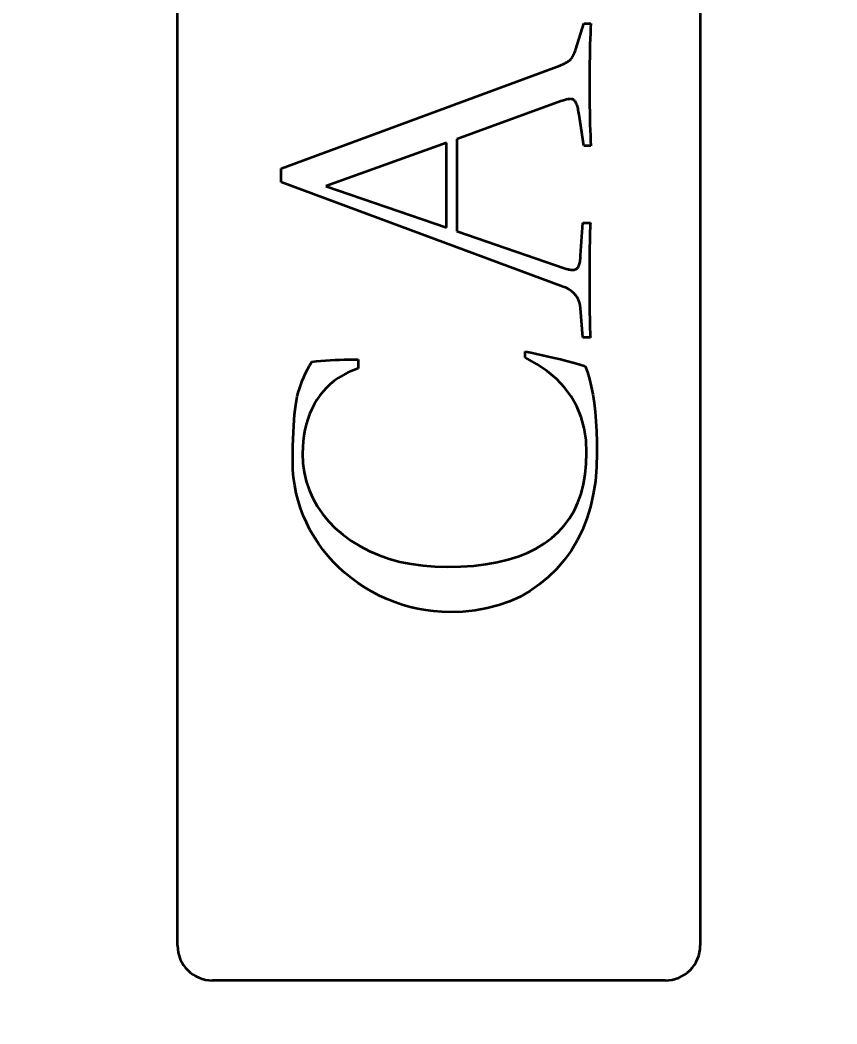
# Model space of a CAD drawing. Header units: millimetres. Extents: x -148 to 148, y -105 to 105.
# Drawn here: x -93.46 to -88.77, y 14.33 to 20.1 of the extents above; entities that cross this region are included whole.
import ezdxf

# ---------------------------------------------------------------- set-up
doc = ezdxf.new("R2010")
doc.units = ezdxf.units.MM
doc.header["$PDSIZE"] = -5
doc.layers.add('尺寸线层', color=3, linetype='Continuous', lineweight=18)
doc.layers.add('粗实线层', color=7, linetype='Continuous', lineweight=35)
doc.styles.get("Standard").update_dxf_attribs({"font": 'txt.shx'})
doc.dimstyles.get("Standard").update_dxf_attribs({"dimtxt": 0.18, "dimasz": 0.18, "dimexe": 0.18, "dimexo": 0.0625, "dimgap": 0.09, "dimtad": 0, "dimtih": 1, "dimtoh": 1, "dimdec": 4, "dimzin": 0, "dimdsep": 46, "dimtxsty": 'Standard', "dimcen": 0.09, "dimdle": 0.36, "dimadec": 0, "dimazin": 0, "dimtfac": 1, "dimtdec": 4, "dimtofl": 0, "dimtmove": 0, "dimatfit": 3, "dimfxl": 1, "dimtolj": 1, "dimarcsym": 0})

# ---------------------------------------------------------------- blocks, each defined once
blk = doc.blocks.new('*X10')
at = {"layer": 'Defpoints', "color": 0, "transparency": 16777216}
for p in [(-72.5587, 18.442), (-101.5587, 18.3888), (-101.5587, 3.1297)]:
    blk.add_point(p, dxfattribs=at)
at = {"layer": '尺寸线层', "color": 0, "linetype": 'Continuous', "lineweight": -2, "transparency": 16777216}
for p, q in [((-72.5587, 17.817), (-72.5587, 1.8797)), ((-101.5587, 17.7638), (-101.5587, 1.8797)), ((-75.0587, 3.1297), (-99.0587, 3.1297))]:
    blk.add_line(p, q, dxfattribs=at)
at = {"layer": '尺寸线层', "color": 0, "transparency": 16777216}
for points in [[(-99.0587, 3.5464), (-99.0587, 2.713), (-101.5587, 3.1297)], [(-75.0587, 3.5464), (-75.0587, 2.713), (-72.5587, 3.1297)]]:
    blk.add_solid(points, dxfattribs=at)
at = {"layer": '尺寸线层', "color": 0, "transparency": 16777216, "insert": (-87.0587, 5.9421), "char_height": 2.5, "width": 6.071429, "attachment_point": 5, "bg_fill": 3, "box_fill_scale": 1.1, "bg_fill_color": 256, "bg_fill_true_color": 13158600, "bg_fill_transparency": 0}
blk.add_mtext('\\A1;29', dxfattribs=at)

msp = doc.modelspace()

# ---------------------------------------------------------------- linework, layer by layer
at = {"layer": '粗实线层', "color": 7, "lineweight": 35, "ltscale": 0.29}
for p, q in [((-92.5587, 14.7844), (-92.5587, 26.3844)), ((-89.5587, 26.3844), (-89.5587, 14.7844))]:
    msp.add_line(p, q, dxfattribs=at)
at = {"layer": '粗实线层', "color": 7, "lineweight": 35, "ltscale": 0.00386}
msp.add_line((-90.2721, 19.9337), (-90.2265, 20.0812), dxfattribs=at)
at = {"layer": '粗实线层', "color": 7, "lineweight": 35, "ltscale": 0.001006}
for p, q in [((-90.2265, 20.0812), (-90.1863, 20.0812)), ((-90.1863, 19.3786), (-90.2265, 19.3786))]:
    msp.add_line(p, q, dxfattribs=at)
at = {"layer": '粗实线层', "color": 7, "lineweight": 35, "ltscale": 0.000704273}
for p, q in [((-90.1863, 20.0812), (-90.1878, 20.0531)), ((-90.1878, 19.4067), (-90.1863, 19.3786))]:
    msp.add_line(p, q, dxfattribs=at)
at = {"layer": '粗实线层', "color": 7, "lineweight": 35, "ltscale": 0.000781655}
for p, q in [((-90.1892, 20.0234), (-90.1904, 19.9922)), ((-90.1904, 19.4677), (-90.1892, 19.4364))]:
    msp.add_line(p, q, dxfattribs=at)
at = {"layer": '粗实线层', "color": 7, "lineweight": 35, "ltscale": 0.000743116}
for p, q in [((-90.1878, 20.0531), (-90.1892, 20.0234)), ((-90.1892, 19.4364), (-90.1878, 19.4067))]:
    msp.add_line(p, q, dxfattribs=at)
at = {"layer": '粗实线层', "color": 7, "lineweight": 35, "ltscale": 0.000859164}
for p, q in [((-90.1915, 19.9594), (-90.1923, 19.925)), ((-90.1923, 19.5348), (-90.1915, 19.5005))]:
    msp.add_line(p, q, dxfattribs=at)
at = {"layer": '粗实线层', "color": 7, "lineweight": 35, "ltscale": 0.000820189}
for p, q in [((-90.1904, 19.9922), (-90.1915, 19.9594)), ((-90.1915, 19.5005), (-90.1904, 19.4677))]:
    msp.add_line(p, q, dxfattribs=at)
at = {"layer": '粗实线层', "color": 7, "lineweight": 35, "ltscale": 0.000148116}
msp.add_line((-90.2922, 19.8868), (-90.2892, 19.8919), dxfattribs=at)
at = {"layer": '粗实线层', "color": 7, "lineweight": 35, "ltscale": 0.000159209}
msp.add_line((-90.2892, 19.8919), (-90.2862, 19.8975), dxfattribs=at)
at = {"layer": '粗实线层', "color": 7, "lineweight": 35, "ltscale": 0.000170805}
msp.add_line((-90.2862, 19.8975), (-90.2833, 19.9037), dxfattribs=at)
at = {"layer": '粗实线层', "color": 7, "lineweight": 35, "ltscale": 0.000182175}
msp.add_line((-90.2833, 19.9037), (-90.2804, 19.9104), dxfattribs=at)
at = {"layer": '粗实线层', "color": 7, "lineweight": 35, "ltscale": 0.000194278}
msp.add_line((-90.2804, 19.9104), (-90.2776, 19.9176), dxfattribs=at)
at = {"layer": '粗实线层', "color": 7, "lineweight": 35, "ltscale": 0.000206439}
msp.add_line((-90.2776, 19.9176), (-90.2748, 19.9254), dxfattribs=at)
at = {"layer": '粗实线层', "color": 7, "lineweight": 35, "ltscale": 0.000218409}
msp.add_line((-90.2748, 19.9254), (-90.2721, 19.9337), dxfattribs=at)
at = {"layer": '粗实线层', "color": 7, "lineweight": 35, "ltscale": 0.000897976}
for p, q in [((-90.1923, 19.925), (-90.1931, 19.8891)), ((-90.1931, 19.5707), (-90.1923, 19.5348))]:
    msp.add_line(p, q, dxfattribs=at)
at = {"layer": '粗实线层', "color": 7, "lineweight": 35, "ltscale": 0.04268}
msp.add_line((-91.9643, 19.2472), (-90.3633, 19.8399), dxfattribs=at)
at = {"layer": '粗实线层', "color": 7, "lineweight": 35, "ltscale": 0.000239405}
msp.add_line((-90.3633, 19.8399), (-90.3545, 19.8436), dxfattribs=at)
at = {"layer": '粗实线层', "color": 7, "lineweight": 35, "ltscale": 0.000225578}
msp.add_line((-90.3545, 19.8436), (-90.3462, 19.8473), dxfattribs=at)
at = {"layer": '粗实线层', "color": 7, "lineweight": 35, "ltscale": 0.000211077}
msp.add_line((-90.3462, 19.8473), (-90.3386, 19.8509), dxfattribs=at)
at = {"layer": '粗实线层', "color": 7, "lineweight": 35, "ltscale": 0.000197896}
msp.add_line((-90.3386, 19.8509), (-90.3316, 19.8544), dxfattribs=at)
at = {"layer": '粗实线层', "color": 7, "lineweight": 35, "ltscale": 0.000183672}
msp.add_line((-90.3316, 19.8544), (-90.3251, 19.858), dxfattribs=at)
at = {"layer": '粗实线层', "color": 7, "lineweight": 35, "ltscale": 0.000170493}
msp.add_line((-90.3251, 19.858), (-90.3192, 19.8614), dxfattribs=at)
at = {"layer": '粗实线层', "color": 7, "lineweight": 35, "ltscale": 0.000157027}
msp.add_line((-90.3192, 19.8614), (-90.3139, 19.8648), dxfattribs=at)
at = {"layer": '粗实线层', "color": 7, "lineweight": 35, "ltscale": 0.000144276}
msp.add_line((-90.3139, 19.8648), (-90.3092, 19.8682), dxfattribs=at)
at = {"layer": '粗实线层', "color": 7, "lineweight": 35, "ltscale": 0.000131722}
msp.add_line((-90.3092, 19.8682), (-90.3051, 19.8715), dxfattribs=at)
at = {"layer": '粗实线层', "color": 7, "lineweight": 35, "ltscale": 0.000119453}
msp.add_line((-90.3051, 19.8715), (-90.3016, 19.8747), dxfattribs=at)
at = {"layer": '粗实线层', "color": 7, "lineweight": 35, "ltscale": 0.000118128}
msp.add_line((-90.3016, 19.8747), (-90.2984, 19.8782), dxfattribs=at)
at = {"layer": '粗实线层', "color": 7, "lineweight": 35, "ltscale": 0.000127589}
msp.add_line((-90.2984, 19.8782), (-90.2953, 19.8822), dxfattribs=at)
at = {"layer": '粗实线层', "color": 7, "lineweight": 35, "ltscale": 0.000137649}
msp.add_line((-90.2953, 19.8822), (-90.2922, 19.8868), dxfattribs=at)
at = {"layer": '粗实线层', "color": 7, "lineweight": 35, "ltscale": 0.000975472}
msp.add_line((-90.1936, 19.8516), (-90.194, 19.8126), dxfattribs=at)
at = {"layer": '粗实线层', "color": 7, "lineweight": 35, "ltscale": 0.000936609}
for p, q in [((-90.1931, 19.8891), (-90.1936, 19.8516)), ((-90.1936, 19.6082), (-90.1931, 19.5707))]:
    msp.add_line(p, q, dxfattribs=at)
at = {"layer": '粗实线层', "color": 7, "lineweight": 35, "ltscale": 0.001015}
msp.add_line((-90.194, 19.8126), (-90.1943, 19.772), dxfattribs=at)
at = {"layer": '粗实线层', "color": 7, "lineweight": 35, "ltscale": 0.001053}
for p, q in [((-90.1943, 19.772), (-90.1944, 19.7299)), ((-90.1944, 19.7299), (-90.1943, 19.6878))]:
    msp.add_line(p, q, dxfattribs=at)
at = {"layer": '粗实线层', "color": 7, "lineweight": 35, "ltscale": 0.001014}
msp.add_line((-90.1943, 19.6878), (-90.194, 19.6472), dxfattribs=at)
at = {"layer": '粗实线层', "color": 7, "lineweight": 35, "ltscale": 0.015906}
msp.add_line((-90.358, 19.6334), (-90.956, 19.4161), dxfattribs=at)
at = {"layer": '粗实线层', "color": 7, "lineweight": 35, "ltscale": 0.000193151}
msp.add_line((-90.3507, 19.6359), (-90.358, 19.6334), dxfattribs=at)
at = {"layer": '粗实线层', "color": 7, "lineweight": 35, "ltscale": 0.000180887}
msp.add_line((-90.3438, 19.6382), (-90.3507, 19.6359), dxfattribs=at)
at = {"layer": '粗实线层', "color": 7, "lineweight": 35, "ltscale": 0.000168615}
msp.add_line((-90.3374, 19.6402), (-90.3438, 19.6382), dxfattribs=at)
at = {"layer": '粗实线层', "color": 7, "lineweight": 35, "ltscale": 0.000156517}
msp.add_line((-90.3313, 19.6419), (-90.3374, 19.6402), dxfattribs=at)
at = {"layer": '粗实线层', "color": 7, "lineweight": 35, "ltscale": 0.00014402}
msp.add_line((-90.3258, 19.6434), (-90.3313, 19.6419), dxfattribs=at)
at = {"layer": '粗实线层', "color": 7, "lineweight": 35, "ltscale": 0.000132455}
msp.add_line((-90.3206, 19.6446), (-90.3258, 19.6434), dxfattribs=at)
at = {"layer": '粗实线层', "color": 7, "lineweight": 35, "ltscale": 0.000120149}
msp.add_line((-90.3159, 19.6456), (-90.3206, 19.6446), dxfattribs=at)
at = {"layer": '粗实线层', "color": 7, "lineweight": 35, "ltscale": 0.000108499}
msp.add_line((-90.3116, 19.6462), (-90.3159, 19.6456), dxfattribs=at)
at = {"layer": '粗实线层', "color": 7, "lineweight": 35, "ltscale": 9.70398e-05}
msp.add_line((-90.3077, 19.6466), (-90.3116, 19.6462), dxfattribs=at)
at = {"layer": '粗实线层', "color": 7, "lineweight": 35, "ltscale": 8.58919e-05}
msp.add_line((-90.3043, 19.6468), (-90.3077, 19.6466), dxfattribs=at)
at = {"layer": '粗实线层', "color": 7, "lineweight": 35, "ltscale": 0.00010464}
msp.add_line((-90.3001, 19.6466), (-90.3043, 19.6468), dxfattribs=at)
at = {"layer": '粗实线层', "color": 7, "lineweight": 35, "ltscale": 0.00010032}
msp.add_line((-90.2962, 19.646), (-90.3001, 19.6466), dxfattribs=at)
at = {"layer": '粗实线层', "color": 7, "lineweight": 35, "ltscale": 9.75288e-05}
msp.add_line((-90.2924, 19.645), (-90.2962, 19.646), dxfattribs=at)
at = {"layer": '粗实线层', "color": 7, "lineweight": 35, "ltscale": 9.52055e-05}
msp.add_line((-90.2889, 19.6436), (-90.2924, 19.645), dxfattribs=at)
at = {"layer": '粗实线层', "color": 7, "lineweight": 35, "ltscale": 9.43174e-05}
msp.add_line((-90.2855, 19.6417), (-90.2889, 19.6436), dxfattribs=at)
at = {"layer": '粗实线层', "color": 7, "lineweight": 35, "ltscale": 9.55856e-05}
msp.add_line((-90.2824, 19.6395), (-90.2855, 19.6417), dxfattribs=at)
at = {"layer": '粗实线层', "color": 7, "lineweight": 35, "ltscale": 9.76386e-05}
msp.add_line((-90.2795, 19.6369), (-90.2824, 19.6395), dxfattribs=at)
at = {"layer": '粗实线层', "color": 7, "lineweight": 35, "ltscale": 0.000100915}
msp.add_line((-90.2769, 19.6339), (-90.2795, 19.6369), dxfattribs=at)
at = {"layer": '粗实线层', "color": 7, "lineweight": 35, "ltscale": 0.000105454}
msp.add_line((-90.2744, 19.6305), (-90.2769, 19.6339), dxfattribs=at)
at = {"layer": '粗实线层', "color": 7, "lineweight": 35, "ltscale": 0.000110797}
msp.add_line((-90.2721, 19.6267), (-90.2744, 19.6305), dxfattribs=at)
at = {"layer": '粗实线层', "color": 7, "lineweight": 35, "ltscale": 0.000120617}
msp.add_line((-90.27, 19.6223), (-90.2721, 19.6267), dxfattribs=at)
at = {"layer": '粗实线层', "color": 7, "lineweight": 35, "ltscale": 0.000133896}
msp.add_line((-90.268, 19.6174), (-90.27, 19.6223), dxfattribs=at)
at = {"layer": '粗实线层', "color": 7, "lineweight": 35, "ltscale": 0.000147883}
msp.add_line((-90.2659, 19.6118), (-90.268, 19.6174), dxfattribs=at)
at = {"layer": '粗实线层', "color": 7, "lineweight": 35, "ltscale": 0.00016221}
msp.add_line((-90.264, 19.6056), (-90.2659, 19.6118), dxfattribs=at)
at = {"layer": '粗实线层', "color": 7, "lineweight": 35, "ltscale": 0.000176324}
msp.add_line((-90.2621, 19.5988), (-90.264, 19.6056), dxfattribs=at)
at = {"layer": '粗实线层', "color": 7, "lineweight": 35, "ltscale": 0.000975663}
msp.add_line((-90.194, 19.6472), (-90.1936, 19.6082), dxfattribs=at)
at = {"layer": '粗实线层', "color": 7, "lineweight": 35, "ltscale": 0.000191146}
msp.add_line((-90.2602, 19.5914), (-90.2621, 19.5988), dxfattribs=at)
at = {"layer": '粗实线层', "color": 7, "lineweight": 35, "ltscale": 0.000205743}
msp.add_line((-90.2584, 19.5834), (-90.2602, 19.5914), dxfattribs=at)
at = {"layer": '粗实线层', "color": 7, "lineweight": 35, "ltscale": 0.000220622}
msp.add_line((-90.2567, 19.5747), (-90.2584, 19.5834), dxfattribs=at)
at = {"layer": '粗实线层', "color": 7, "lineweight": 35, "ltscale": 0.000235392}
msp.add_line((-90.255, 19.5655), (-90.2567, 19.5747), dxfattribs=at)
at = {"layer": '粗实线层', "color": 7, "lineweight": 35, "ltscale": 0.00025054}
msp.add_line((-90.2534, 19.5556), (-90.255, 19.5655), dxfattribs=at)
at = {"layer": '粗实线层', "color": 7, "lineweight": 35, "ltscale": 0.004475}
msp.add_line((-90.2265, 19.3786), (-90.2534, 19.5556), dxfattribs=at)
at = {"layer": '粗实线层', "color": 7, "lineweight": 35, "ltscale": 0.018387}
msp.add_line((-91.015, 19.3947), (-91.7069, 19.1453), dxfattribs=at)
at = {"layer": '粗实线层', "color": 7, "lineweight": 35, "ltscale": 0.012135}
msp.add_line((-91.015, 18.9093), (-91.015, 19.3947), dxfattribs=at)
at = {"layer": '粗实线层', "color": 7, "lineweight": 35, "ltscale": 0.013208}
msp.add_line((-90.956, 19.4161), (-90.956, 18.8878), dxfattribs=at)
at = {"layer": '粗实线层', "color": 7, "lineweight": 35, "ltscale": 0.001944}
msp.add_line((-91.9643, 19.1694), (-91.9643, 19.2472), dxfattribs=at)
at = {"layer": '粗实线层', "color": 7, "lineweight": 35, "ltscale": 0.04319}
msp.add_line((-90.3445, 18.5687), (-91.9643, 19.1694), dxfattribs=at)
at = {"layer": '粗实线层', "color": 7, "lineweight": 35, "ltscale": 0.018276}
msp.add_line((-91.7069, 19.1453), (-91.015, 18.9093), dxfattribs=at)
at = {"layer": '粗实线层', "color": 7, "lineweight": 35, "ltscale": 0.004705}
msp.add_line((-90.2453, 18.7484), (-90.2319, 18.9361), dxfattribs=at)
at = {"layer": '粗实线层', "color": 7, "lineweight": 35, "ltscale": 0.001073}
for p, q in [((-90.2319, 18.9361), (-90.189, 18.9361)), ((-90.189, 18.2764), (-90.2319, 18.2764))]:
    msp.add_line(p, q, dxfattribs=at)
at = {"layer": '粗实线层', "color": 7, "lineweight": 35, "ltscale": 0.000426335}
msp.add_line((-90.19, 18.9236), (-90.1909, 18.9066), dxfattribs=at)
at = {"layer": '粗实线层', "color": 7, "lineweight": 35, "ltscale": 0.000312707}
msp.add_line((-90.189, 18.9361), (-90.19, 18.9236), dxfattribs=at)
at = {"layer": '粗实线层', "color": 7, "lineweight": 35, "ltscale": 0.016453}
msp.add_line((-90.956, 18.8878), (-90.3338, 18.6733), dxfattribs=at)
at = {"layer": '粗实线层', "color": 7, "lineweight": 35, "ltscale": 0.000767661}
msp.add_line((-90.1924, 18.8589), (-90.193, 18.8282), dxfattribs=at)
at = {"layer": '粗实线层', "color": 7, "lineweight": 35, "ltscale": 0.000653874}
for p, q in [((-90.1917, 18.885), (-90.1924, 18.8589)), ((-90.1924, 18.3536), (-90.1917, 18.3275))]:
    msp.add_line(p, q, dxfattribs=at)
at = {"layer": '粗实线层', "color": 7, "lineweight": 35, "ltscale": 0.000540158}
for p, q in [((-90.1909, 18.9066), (-90.1917, 18.885)), ((-90.1917, 18.3275), (-90.1909, 18.3059))]:
    msp.add_line(p, q, dxfattribs=at)
at = {"layer": '粗实线层', "color": 7, "lineweight": 35, "ltscale": 0.000881852}
msp.add_line((-90.193, 18.8282), (-90.1935, 18.7929), dxfattribs=at)
at = {"layer": '粗实线层', "color": 7, "lineweight": 35, "ltscale": 0.000229327}
msp.add_line((-90.2467, 18.7294), (-90.2459, 18.7385), dxfattribs=at)
at = {"layer": '粗实线层', "color": 7, "lineweight": 35, "ltscale": 0.000246545}
msp.add_line((-90.2459, 18.7385), (-90.2453, 18.7484), dxfattribs=at)
at = {"layer": '粗实线层', "color": 7, "lineweight": 35, "ltscale": 0.00111}
for p, q in [((-90.1939, 18.7531), (-90.1941, 18.7087)), ((-90.1941, 18.5038), (-90.1939, 18.4594))]:
    msp.add_line(p, q, dxfattribs=at)
at = {"layer": '粗实线层', "color": 7, "lineweight": 35, "ltscale": 0.000995678}
for p, q in [((-90.1935, 18.7929), (-90.1939, 18.7531)), ((-90.1939, 18.4594), (-90.1935, 18.4196))]:
    msp.add_line(p, q, dxfattribs=at)
at = {"layer": '粗实线层', "color": 7, "lineweight": 35, "ltscale": 9.5065e-05}
msp.add_line((-90.261, 18.6783), (-90.2587, 18.6813), dxfattribs=at)
at = {"layer": '粗实线层', "color": 7, "lineweight": 35, "ltscale": 0.000102889}
msp.add_line((-90.2587, 18.6813), (-90.2567, 18.6849), dxfattribs=at)
at = {"layer": '粗实线层', "color": 7, "lineweight": 35, "ltscale": 0.000116798}
msp.add_line((-90.2567, 18.6849), (-90.2548, 18.6892), dxfattribs=at)
at = {"layer": '粗实线层', "color": 7, "lineweight": 35, "ltscale": 0.000131564}
msp.add_line((-90.2548, 18.6892), (-90.253, 18.6941), dxfattribs=at)
at = {"layer": '粗实线层', "color": 7, "lineweight": 35, "ltscale": 0.000146797}
msp.add_line((-90.253, 18.6941), (-90.2514, 18.6998), dxfattribs=at)
at = {"layer": '粗实线层', "color": 7, "lineweight": 35, "ltscale": 0.000162795}
msp.add_line((-90.2514, 18.6998), (-90.25, 18.7061), dxfattribs=at)
at = {"layer": '粗实线层', "color": 7, "lineweight": 35, "ltscale": 0.000179061}
msp.add_line((-90.25, 18.7061), (-90.2487, 18.7132), dxfattribs=at)
at = {"layer": '粗实线层', "color": 7, "lineweight": 35, "ltscale": 0.000195723}
msp.add_line((-90.2487, 18.7132), (-90.2476, 18.721), dxfattribs=at)
at = {"layer": '粗实线层', "color": 7, "lineweight": 35, "ltscale": 0.000212611}
msp.add_line((-90.2476, 18.721), (-90.2467, 18.7294), dxfattribs=at)
at = {"layer": '粗实线层', "color": 7, "lineweight": 35, "ltscale": 0.001224}
for p, q in [((-90.1941, 18.7087), (-90.1943, 18.6598)), ((-90.1943, 18.5528), (-90.1941, 18.5038))]:
    msp.add_line(p, q, dxfattribs=at)
at = {"layer": '粗实线层', "color": 7, "lineweight": 35, "ltscale": 0.000137024}
msp.add_line((-90.3338, 18.6733), (-90.3285, 18.6718), dxfattribs=at)
at = {"layer": '粗实线层', "color": 7, "lineweight": 35, "ltscale": 0.000130433}
msp.add_line((-90.3285, 18.6718), (-90.3235, 18.6704), dxfattribs=at)
at = {"layer": '粗实线层', "color": 7, "lineweight": 35, "ltscale": 0.000124254}
msp.add_line((-90.3235, 18.6704), (-90.3187, 18.6692), dxfattribs=at)
at = {"layer": '粗实线层', "color": 7, "lineweight": 35, "ltscale": 0.000118544}
msp.add_line((-90.3187, 18.6692), (-90.3141, 18.6681), dxfattribs=at)
at = {"layer": '粗实线层', "color": 7, "lineweight": 35, "ltscale": 0.000112069}
msp.add_line((-90.3141, 18.6681), (-90.3097, 18.6673), dxfattribs=at)
at = {"layer": '粗实线层', "color": 7, "lineweight": 35, "ltscale": 0.000106049}
msp.add_line((-90.3097, 18.6673), (-90.3055, 18.6665), dxfattribs=at)
at = {"layer": '粗实线层', "color": 7, "lineweight": 35, "ltscale": 0.000100208}
msp.add_line((-90.3055, 18.6665), (-90.3015, 18.666), dxfattribs=at)
at = {"layer": '粗实线层', "color": 7, "lineweight": 35, "ltscale": 9.43642e-05}
msp.add_line((-90.3015, 18.666), (-90.2978, 18.6656), dxfattribs=at)
at = {"layer": '粗实线层', "color": 7, "lineweight": 35, "ltscale": 8.87112e-05}
msp.add_line((-90.2978, 18.6656), (-90.2942, 18.6653), dxfattribs=at)
at = {"layer": '粗实线层', "color": 7, "lineweight": 35, "ltscale": 8.31869e-05}
msp.add_line((-90.2942, 18.6653), (-90.2909, 18.6652), dxfattribs=at)
at = {"layer": '粗实线层', "color": 7, "lineweight": 35, "ltscale": 0.000104607}
msp.add_line((-90.2909, 18.6652), (-90.2867, 18.6654), dxfattribs=at)
at = {"layer": '粗实线层', "color": 7, "lineweight": 35, "ltscale": 9.99074e-05}
msp.add_line((-90.2867, 18.6654), (-90.2828, 18.6659), dxfattribs=at)
at = {"layer": '粗实线层', "color": 7, "lineweight": 35, "ltscale": 9.59548e-05}
msp.add_line((-90.2828, 18.6659), (-90.279, 18.6667), dxfattribs=at)
at = {"layer": '粗实线层', "color": 7, "lineweight": 35, "ltscale": 9.28939e-05}
msp.add_line((-90.279, 18.6667), (-90.2755, 18.6678), dxfattribs=at)
at = {"layer": '粗实线层', "color": 7, "lineweight": 35, "ltscale": 9.07136e-05}
msp.add_line((-90.2755, 18.6678), (-90.2721, 18.6693), dxfattribs=at)
at = {"layer": '粗实线层', "color": 7, "lineweight": 35, "ltscale": 8.95211e-05}
msp.add_line((-90.2721, 18.6693), (-90.269, 18.671), dxfattribs=at)
at = {"layer": '粗实线层', "color": 7, "lineweight": 35, "ltscale": 8.9356e-05}
msp.add_line((-90.269, 18.671), (-90.2661, 18.6731), dxfattribs=at)
at = {"layer": '粗实线层', "color": 7, "lineweight": 35, "ltscale": 9.03514e-05}
msp.add_line((-90.2661, 18.6731), (-90.2634, 18.6756), dxfattribs=at)
at = {"layer": '粗实线层', "color": 7, "lineweight": 35, "ltscale": 9.184e-05}
msp.add_line((-90.2634, 18.6756), (-90.261, 18.6783), dxfattribs=at)
at = {"layer": '粗实线层', "color": 7, "lineweight": 35, "ltscale": 0.001337}
msp.add_line((-90.1943, 18.6598), (-90.1944, 18.6063), dxfattribs=at)
at = {"layer": '粗实线层', "color": 7, "lineweight": 35, "ltscale": 0.000473997}
msp.add_line((-90.3271, 18.5612), (-90.3445, 18.5687), dxfattribs=at)
at = {"layer": '粗实线层', "color": 7, "lineweight": 35, "ltscale": 0.001338}
msp.add_line((-90.1944, 18.6063), (-90.1943, 18.5528), dxfattribs=at)
at = {"layer": '粗实线层', "color": 7, "lineweight": 35, "ltscale": 0.000448114}
msp.add_line((-90.3114, 18.5526), (-90.3271, 18.5612), dxfattribs=at)
at = {"layer": '粗实线层', "color": 7, "lineweight": 35, "ltscale": 0.000426835}
msp.add_line((-90.2973, 18.543), (-90.3114, 18.5526), dxfattribs=at)
at = {"layer": '粗实线层', "color": 7, "lineweight": 35, "ltscale": 0.000410289}
msp.add_line((-90.2849, 18.5322), (-90.2973, 18.543), dxfattribs=at)
at = {"layer": '粗实线层', "color": 7, "lineweight": 35, "ltscale": 0.00039884}
msp.add_line((-90.2741, 18.5204), (-90.2849, 18.5322), dxfattribs=at)
at = {"layer": '粗实线层', "color": 7, "lineweight": 35, "ltscale": 0.000394144}
msp.add_line((-90.2651, 18.5076), (-90.2741, 18.5204), dxfattribs=at)
at = {"layer": '粗实线层', "color": 7, "lineweight": 35, "ltscale": 0.0003949}
msp.add_line((-90.2576, 18.4936), (-90.2651, 18.5076), dxfattribs=at)
at = {"layer": '粗实线层', "color": 7, "lineweight": 35, "ltscale": 0.000402288}
msp.add_line((-90.2519, 18.4786), (-90.2576, 18.4936), dxfattribs=at)
at = {"layer": '粗实线层', "color": 7, "lineweight": 35, "ltscale": 0.000415142}
msp.add_line((-90.2478, 18.4625), (-90.2519, 18.4786), dxfattribs=at)
at = {"layer": '粗实线层', "color": 7, "lineweight": 35, "ltscale": 0.000433283}
msp.add_line((-90.2453, 18.4454), (-90.2478, 18.4625), dxfattribs=at)
at = {"layer": '粗实线层', "color": 7, "lineweight": 35, "ltscale": 0.004237}
msp.add_line((-90.2319, 18.2764), (-90.2453, 18.4454), dxfattribs=at)
at = {"layer": '粗实线层', "color": 7, "lineweight": 35, "ltscale": 0.000881661}
msp.add_line((-90.1935, 18.4196), (-90.193, 18.3843), dxfattribs=at)
at = {"layer": '粗实线层', "color": 7, "lineweight": 35, "ltscale": 0.000767852}
msp.add_line((-90.193, 18.3843), (-90.1924, 18.3536), dxfattribs=at)
at = {"layer": '粗实线层', "color": 7, "lineweight": 35, "ltscale": 0.000426145}
msp.add_line((-90.1909, 18.3059), (-90.19, 18.2889), dxfattribs=at)
at = {"layer": '粗实线层', "color": 7, "lineweight": 35, "ltscale": 0.000312897}
msp.add_line((-90.19, 18.2889), (-90.189, 18.2764), dxfattribs=at)
at = {"layer": '粗实线层', "color": 7, "lineweight": 35, "ltscale": 0.000837033}
msp.add_line((-90.5644, 18.1959), (-90.5315, 18.1898), dxfattribs=at)
at = {"layer": '粗实线层', "color": 7, "lineweight": 35, "ltscale": 0.000871658}
msp.add_line((-90.5644, 18.1611), (-90.5644, 18.1959), dxfattribs=at)
at = {"layer": '粗实线层', "color": 7, "lineweight": 35, "ltscale": 0.000848335}
msp.add_line((-90.5315, 18.1898), (-90.4983, 18.1832), dxfattribs=at)
at = {"layer": '粗实线层', "color": 7, "lineweight": 35, "ltscale": 0.000860054}
msp.add_line((-90.4983, 18.1832), (-90.4646, 18.1761), dxfattribs=at)
at = {"layer": '粗实线层', "color": 7, "lineweight": 35, "ltscale": 0.00087159}
msp.add_line((-90.4646, 18.1761), (-90.4306, 18.1685), dxfattribs=at)
at = {"layer": '粗实线层', "color": 7, "lineweight": 35, "ltscale": 0.000883567}
msp.add_line((-90.4306, 18.1685), (-90.3962, 18.1604), dxfattribs=at)
at = {"layer": '粗实线层', "color": 7, "lineweight": 35, "ltscale": 0.000620188}
msp.add_line((-91.8123, 18.0937), (-91.8003, 18.1154), dxfattribs=at)
at = {"layer": '粗实线层', "color": 7, "lineweight": 35, "ltscale": 0.000628341}
msp.add_line((-91.8003, 18.1154), (-91.7873, 18.137), dxfattribs=at)
at = {"layer": '粗实线层', "color": 7, "lineweight": 35, "ltscale": 0.000649873}
msp.add_line((-91.7873, 18.137), (-91.7615, 18.14), dxfattribs=at)
at = {"layer": '粗实线层', "color": 7, "lineweight": 35, "ltscale": 0.000653405}
msp.add_line((-91.7615, 18.14), (-91.7355, 18.1426), dxfattribs=at)
at = {"layer": '粗实线层', "color": 7, "lineweight": 35, "ltscale": 0.000655942}
msp.add_line((-91.7355, 18.1426), (-91.7094, 18.1449), dxfattribs=at)
at = {"layer": '粗实线层', "color": 7, "lineweight": 35, "ltscale": 0.000659366}
msp.add_line((-91.7094, 18.1449), (-91.6831, 18.1468), dxfattribs=at)
at = {"layer": '粗实线层', "color": 7, "lineweight": 35, "ltscale": 0.000662948}
msp.add_line((-91.6831, 18.1468), (-91.6566, 18.1483), dxfattribs=at)
at = {"layer": '粗实线层', "color": 7, "lineweight": 35, "ltscale": 0.000666296}
msp.add_line((-91.6566, 18.1483), (-91.63, 18.1495), dxfattribs=at)
at = {"layer": '粗实线层', "color": 7, "lineweight": 35, "ltscale": 0.000670138}
msp.add_line((-91.63, 18.1495), (-91.6032, 18.1503), dxfattribs=at)
at = {"layer": '粗实线层', "color": 7, "lineweight": 35, "ltscale": 0.000673751}
msp.add_line((-91.6032, 18.1503), (-91.5762, 18.1507), dxfattribs=at)
at = {"layer": '粗实线层', "color": 7, "lineweight": 35, "ltscale": 0.000677872}
msp.add_line((-91.5762, 18.1507), (-91.5491, 18.1507), dxfattribs=at)
at = {"layer": '粗实线层', "color": 7, "lineweight": 35, "ltscale": 0.000681743}
msp.add_line((-91.5491, 18.1507), (-91.5218, 18.1504), dxfattribs=at)
at = {"layer": '粗实线层', "color": 7, "lineweight": 35, "ltscale": 0.001274}
for p, q in [((-91.5218, 18.1504), (-91.5218, 18.0994)), ((-90.3734, 17.1592), (-90.3392, 17.1969))]:
    msp.add_line(p, q, dxfattribs=at)
at = {"layer": '粗实线层', "color": 7, "lineweight": 35, "ltscale": 0.001917}
msp.add_line((-90.4972, 18.1242), (-90.5644, 18.1611), dxfattribs=at)
at = {"layer": '粗实线层', "color": 7, "lineweight": 35, "ltscale": 0.001818}
msp.add_line((-90.437, 18.0834), (-90.4972, 18.1242), dxfattribs=at)
at = {"layer": '粗实线层', "color": 7, "lineweight": 35, "ltscale": 0.000895276}
msp.add_line((-90.3962, 18.1604), (-90.3614, 18.1519), dxfattribs=at)
at = {"layer": '粗实线层', "color": 7, "lineweight": 35, "ltscale": 0.000907455}
msp.add_line((-90.3614, 18.1519), (-90.3262, 18.1428), dxfattribs=at)
at = {"layer": '粗实线层', "color": 7, "lineweight": 35, "ltscale": 0.000919779}
msp.add_line((-90.3262, 18.1428), (-90.2907, 18.1333), dxfattribs=at)
at = {"layer": '粗实线层', "color": 7, "lineweight": 35, "ltscale": 0.000931778}
msp.add_line((-90.2907, 18.1333), (-90.2548, 18.1233), dxfattribs=at)
at = {"layer": '粗实线层', "color": 7, "lineweight": 35, "ltscale": 0.000944285}
msp.add_line((-90.2548, 18.1233), (-90.2185, 18.1128), dxfattribs=at)
at = {"layer": '粗实线层', "color": 7, "lineweight": 35, "ltscale": 0.000951901}
msp.add_line((-90.2185, 18.1128), (-90.2058, 18.0769), dxfattribs=at)
at = {"layer": '粗实线层', "color": 7, "lineweight": 35, "ltscale": 0.000601316}
msp.add_line((-91.843, 18.0277), (-91.8337, 18.0498), dxfattribs=at)
at = {"layer": '粗实线层', "color": 7, "lineweight": 35, "ltscale": 0.000606742}
msp.add_line((-91.8337, 18.0498), (-91.8235, 18.0719), dxfattribs=at)
at = {"layer": '粗实线层', "color": 7, "lineweight": 35, "ltscale": 0.000613319}
msp.add_line((-91.8235, 18.0719), (-91.8123, 18.0937), dxfattribs=at)
at = {"layer": '粗实线层', "color": 7, "lineweight": 35, "ltscale": 0.000760525}
msp.add_line((-91.6085, 18.0606), (-91.6345, 18.0447), dxfattribs=at)
at = {"layer": '粗实线层', "color": 7, "lineweight": 35, "ltscale": 0.00077442}
msp.add_line((-91.5811, 18.075), (-91.6085, 18.0606), dxfattribs=at)
at = {"layer": '粗实线层', "color": 7, "lineweight": 35, "ltscale": 0.000791615}
msp.add_line((-91.5522, 18.0879), (-91.5811, 18.075), dxfattribs=at)
at = {"layer": '粗实线层', "color": 7, "lineweight": 35, "ltscale": 0.000811451}
msp.add_line((-91.5218, 18.0994), (-91.5522, 18.0879), dxfattribs=at)
at = {"layer": '粗实线层', "color": 7, "lineweight": 35, "ltscale": 0.001737}
msp.add_line((-90.3839, 18.0386), (-90.437, 18.0834), dxfattribs=at)
at = {"layer": '粗实线层', "color": 7, "lineweight": 35, "ltscale": 0.001016}
msp.add_line((-90.2058, 18.0769), (-90.1944, 18.0379), dxfattribs=at)
at = {"layer": '粗实线层', "color": 7, "lineweight": 35, "ltscale": 0.000592722}
msp.add_line((-91.8588, 17.9828), (-91.8514, 18.0053), dxfattribs=at)
at = {"layer": '粗实线层', "color": 7, "lineweight": 35, "ltscale": 0.000596582}
msp.add_line((-91.8514, 18.0053), (-91.843, 18.0277), dxfattribs=at)
at = {"layer": '粗实线层', "color": 7, "lineweight": 35, "ltscale": 0.000739795}
msp.add_line((-91.6819, 18.0085), (-91.7034, 17.9882), dxfattribs=at)
at = {"layer": '粗实线层', "color": 7, "lineweight": 35, "ltscale": 0.000743136}
msp.add_line((-91.6589, 18.0273), (-91.6819, 18.0085), dxfattribs=at)
at = {"layer": '粗实线层', "color": 7, "lineweight": 35, "ltscale": 0.000750232}
msp.add_line((-91.6345, 18.0447), (-91.6589, 18.0273), dxfattribs=at)
at = {"layer": '粗实线层', "color": 7, "lineweight": 35, "ltscale": 0.001676}
msp.add_line((-90.3379, 17.9899), (-90.3839, 18.0386), dxfattribs=at)
at = {"layer": '粗实线层', "color": 7, "lineweight": 35, "ltscale": 0.001639}
msp.add_line((-90.2989, 17.9372), (-90.3379, 17.9899), dxfattribs=at)
at = {"layer": '粗实线层', "color": 7, "lineweight": 35, "ltscale": 0.001082}
msp.add_line((-90.1944, 18.0379), (-90.1843, 17.9958), dxfattribs=at)
at = {"layer": '粗实线层', "color": 7, "lineweight": 35, "ltscale": 0.001151}
msp.add_line((-90.1843, 17.9958), (-90.1756, 17.9506), dxfattribs=at)
at = {"layer": '粗实线层', "color": 7, "lineweight": 35, "ltscale": 0.000586615}
msp.add_line((-91.8758, 17.9144), (-91.8711, 17.9373), dxfattribs=at)
at = {"layer": '粗实线层', "color": 7, "lineweight": 35, "ltscale": 0.000587966}
msp.add_line((-91.8711, 17.9373), (-91.8654, 17.9602), dxfattribs=at)
at = {"layer": '粗实线层', "color": 7, "lineweight": 35, "ltscale": 0.000589859}
msp.add_line((-91.8654, 17.9602), (-91.8588, 17.9828), dxfattribs=at)
at = {"layer": '粗实线层', "color": 7, "lineweight": 35, "ltscale": 0.00075198}
msp.add_line((-91.7421, 17.9431), (-91.7592, 17.9184), dxfattribs=at)
at = {"layer": '粗实线层', "color": 7, "lineweight": 35, "ltscale": 0.000744129}
msp.add_line((-91.7235, 17.9664), (-91.7421, 17.9431), dxfattribs=at)
at = {"layer": '粗实线层', "color": 7, "lineweight": 35, "ltscale": 0.000740266}
msp.add_line((-91.7034, 17.9882), (-91.7235, 17.9664), dxfattribs=at)
at = {"layer": '粗实线层', "color": 7, "lineweight": 35, "ltscale": 0.001626}
msp.add_line((-90.2671, 17.8805), (-90.2989, 17.9372), dxfattribs=at)
at = {"layer": '粗实线层', "color": 7, "lineweight": 35, "ltscale": 0.001222}
msp.add_line((-90.1756, 17.9506), (-90.1682, 17.9023), dxfattribs=at)
at = {"layer": '粗实线层', "color": 7, "lineweight": 35, "ltscale": 0.000673391}
msp.add_line((-91.8835, 17.8634), (-91.8799, 17.8901), dxfattribs=at)
at = {"layer": '粗实线层', "color": 7, "lineweight": 35, "ltscale": 0.000615217}
msp.add_line((-91.8799, 17.8901), (-91.8758, 17.9144), dxfattribs=at)
at = {"layer": '粗实线层', "color": 7, "lineweight": 35, "ltscale": 0.000760408}
msp.add_line((-91.7747, 17.8924), (-91.7886, 17.8653), dxfattribs=at)
at = {"layer": '粗实线层', "color": 7, "lineweight": 35, "ltscale": 0.000757026}
msp.add_line((-91.7592, 17.9184), (-91.7747, 17.8924), dxfattribs=at)
at = {"layer": '粗实线层', "color": 7, "lineweight": 35, "ltscale": 0.001638}
msp.add_line((-90.2423, 17.8198), (-90.2671, 17.8805), dxfattribs=at)
at = {"layer": '粗实线层', "color": 7, "lineweight": 35, "ltscale": 0.001295}
msp.add_line((-90.1682, 17.9023), (-90.1622, 17.8509), dxfattribs=at)
at = {"layer": '粗实线层', "color": 7, "lineweight": 35, "ltscale": 0.000790822}
msp.add_line((-91.8896, 17.8028), (-91.8868, 17.8343), dxfattribs=at)
at = {"layer": '粗实线层', "color": 7, "lineweight": 35, "ltscale": 0.000731713}
msp.add_line((-91.8868, 17.8343), (-91.8835, 17.8634), dxfattribs=at)
at = {"layer": '粗实线层', "color": 7, "lineweight": 35, "ltscale": 0.000775426}
msp.add_line((-91.8009, 17.8373), (-91.8115, 17.8081), dxfattribs=at)
at = {"layer": '粗实线层', "color": 7, "lineweight": 35, "ltscale": 0.000766184}
msp.add_line((-91.7886, 17.8653), (-91.8009, 17.8373), dxfattribs=at)
at = {"layer": '粗实线层', "color": 7, "lineweight": 35, "ltscale": 0.001675}
for p, q in [((-90.2246, 17.7552), (-90.2423, 17.8198)), ((-90.3834, 16.9463), (-90.4313, 16.8994))]:
    msp.add_line(p, q, dxfattribs=at)
at = {"layer": '粗实线层', "color": 7, "lineweight": 35, "ltscale": 0.001369}
msp.add_line((-90.1622, 17.8509), (-90.1575, 17.7963), dxfattribs=at)
at = {"layer": '粗实线层', "color": 7, "lineweight": 35, "ltscale": 0.000909761}
msp.add_line((-91.8938, 17.7325), (-91.8919, 17.7689), dxfattribs=at)
at = {"layer": '粗实线层', "color": 7, "lineweight": 35, "ltscale": 0.00085023}
msp.add_line((-91.8919, 17.7689), (-91.8896, 17.8028), dxfattribs=at)
at = {"layer": '粗实线层', "color": 7, "lineweight": 35, "ltscale": 0.000802126}
msp.add_line((-91.8205, 17.7779), (-91.8279, 17.7467), dxfattribs=at)
at = {"layer": '粗实线层', "color": 7, "lineweight": 35, "ltscale": 0.000787581}
msp.add_line((-91.8115, 17.8081), (-91.8205, 17.7779), dxfattribs=at)
at = {"layer": '粗实线层', "color": 7, "lineweight": 35, "ltscale": 0.001444}
msp.add_line((-90.1575, 17.7963), (-90.1541, 17.7387), dxfattribs=at)
at = {"layer": '粗实线层', "color": 7, "lineweight": 35, "ltscale": 0.000969463}
msp.add_line((-91.8953, 17.6938), (-91.8938, 17.7325), dxfattribs=at)
at = {"layer": '粗实线层', "color": 7, "lineweight": 35, "ltscale": 0.000839379}
msp.add_line((-91.8336, 17.7144), (-91.8377, 17.6811), dxfattribs=at)
at = {"layer": '粗实线层', "color": 7, "lineweight": 35, "ltscale": 0.000819392}
msp.add_line((-91.8279, 17.7467), (-91.8336, 17.7144), dxfattribs=at)
at = {"layer": '粗实线层', "color": 7, "lineweight": 35, "ltscale": 0.001736}
msp.add_line((-90.214, 17.6866), (-90.2246, 17.7552), dxfattribs=at)
at = {"layer": '粗实线层', "color": 7, "lineweight": 35, "ltscale": 0.00152}
msp.add_line((-90.1541, 17.7387), (-90.1521, 17.6779), dxfattribs=at)
at = {"layer": '粗实线层', "color": 7, "lineweight": 35, "ltscale": 0.00109}
msp.add_line((-91.8971, 17.609), (-91.8964, 17.6526), dxfattribs=at)
at = {"layer": '粗实线层', "color": 7, "lineweight": 35, "ltscale": 0.00103}
msp.add_line((-91.8964, 17.6526), (-91.8953, 17.6938), dxfattribs=at)
at = {"layer": '粗实线层', "color": 7, "lineweight": 35, "ltscale": 0.000885631}
msp.add_line((-91.8401, 17.6467), (-91.841, 17.6113), dxfattribs=at)
at = {"layer": '粗实线层', "color": 7, "lineweight": 35, "ltscale": 0.000861235}
msp.add_line((-91.8377, 17.6811), (-91.8401, 17.6467), dxfattribs=at)
at = {"layer": '粗实线层', "color": 7, "lineweight": 35, "ltscale": 0.001816}
msp.add_line((-90.2105, 17.614), (-90.214, 17.6866), dxfattribs=at)
at = {"layer": '粗实线层', "color": 7, "lineweight": 35, "ltscale": 0.001597}
msp.add_line((-90.1521, 17.6779), (-90.1515, 17.614), dxfattribs=at)
at = {"layer": '粗实线层', "color": 7, "lineweight": 35, "ltscale": 0.00115}
for p, q in [((-91.8973, 17.5631), (-91.8971, 17.609)), ((-91.6939, 17.0202), (-91.7228, 17.056))]:
    msp.add_line(p, q, dxfattribs=at)
at = {"layer": '粗实线层', "color": 7, "lineweight": 35, "ltscale": 0.001385}
msp.add_line((-91.841, 17.6113), (-91.8386, 17.556), dxfattribs=at)
at = {"layer": '粗实线层', "color": 7, "lineweight": 35, "ltscale": 0.001584}
msp.add_line((-90.2125, 17.5507), (-90.2105, 17.614), dxfattribs=at)
at = {"layer": '粗实线层', "color": 7, "lineweight": 35, "ltscale": 0.002062}
msp.add_line((-90.1515, 17.614), (-90.1538, 17.5315), dxfattribs=at)
at = {"layer": '粗实线层', "color": 7, "lineweight": 35, "ltscale": 0.001146}
for p, q in [((-91.8961, 17.5172), (-91.8973, 17.5631)), ((-91.7984, 17.1729), (-91.8192, 17.2138))]:
    msp.add_line(p, q, dxfattribs=at)
at = {"layer": '粗实线层', "color": 7, "lineweight": 35, "ltscale": 0.001347}
msp.add_line((-91.8386, 17.556), (-91.8317, 17.5026), dxfattribs=at)
at = {"layer": '粗实线层', "color": 7, "lineweight": 35, "ltscale": 0.00151}
msp.add_line((-90.2185, 17.4906), (-90.2125, 17.5507), dxfattribs=at)
at = {"layer": '粗实线层', "color": 7, "lineweight": 35, "ltscale": 0.001982}
msp.add_line((-90.1538, 17.5315), (-90.1607, 17.4526), dxfattribs=at)
at = {"layer": '粗实线层', "color": 7, "lineweight": 35, "ltscale": 0.001134}
for p, q in [((-91.8924, 17.472), (-91.8961, 17.5172)), ((-91.8192, 17.2138), (-91.8375, 17.2553))]:
    msp.add_line(p, q, dxfattribs=at)
at = {"layer": '粗实线层', "color": 7, "lineweight": 35, "ltscale": 0.001125}
for p, q in [((-91.8863, 17.4274), (-91.8924, 17.472)), ((-91.8375, 17.2553), (-91.8533, 17.2974))]:
    msp.add_line(p, q, dxfattribs=at)
at = {"layer": '粗实线层', "color": 7, "lineweight": 35, "ltscale": 0.00132}
msp.add_line((-91.8317, 17.5026), (-91.8201, 17.4511), dxfattribs=at)
at = {"layer": '粗实线层', "color": 7, "lineweight": 35, "ltscale": 0.001445}
msp.add_line((-90.2286, 17.4337), (-90.2185, 17.4906), dxfattribs=at)
at = {"layer": '粗实线层', "color": 7, "lineweight": 35, "ltscale": 0.00112}
for p, q in [((-91.8778, 17.3835), (-91.8863, 17.4274)), ((-91.8533, 17.2974), (-91.8668, 17.3401))]:
    msp.add_line(p, q, dxfattribs=at)
at = {"layer": '粗实线层', "color": 7, "lineweight": 35, "ltscale": 0.001304}
msp.add_line((-91.8201, 17.4511), (-91.8038, 17.4015), dxfattribs=at)
at = {"layer": '粗实线层', "color": 7, "lineweight": 35, "ltscale": 0.001389}
msp.add_line((-90.2426, 17.3799), (-90.2286, 17.4337), dxfattribs=at)
at = {"layer": '粗实线层', "color": 7, "lineweight": 35, "ltscale": 0.001909}
msp.add_line((-90.1607, 17.4526), (-90.1723, 17.3771), dxfattribs=at)
at = {"layer": '粗实线层', "color": 7, "lineweight": 35, "ltscale": 0.001118}
msp.add_line((-91.8668, 17.3401), (-91.8778, 17.3835), dxfattribs=at)
at = {"layer": '粗实线层', "color": 7, "lineweight": 35, "ltscale": 0.0013}
msp.add_line((-91.8038, 17.4015), (-91.783, 17.3539), dxfattribs=at)
at = {"layer": '粗实线层', "color": 7, "lineweight": 35, "ltscale": 0.001342}
msp.add_line((-90.2607, 17.3294), (-90.2426, 17.3799), dxfattribs=at)
at = {"layer": '粗实线层', "color": 7, "lineweight": 35, "ltscale": 0.001845}
msp.add_line((-90.1723, 17.3771), (-90.1886, 17.3051), dxfattribs=at)
at = {"layer": '粗实线层', "color": 7, "lineweight": 35, "ltscale": 0.001308}
msp.add_line((-91.783, 17.3539), (-91.7574, 17.3082), dxfattribs=at)
at = {"layer": '粗实线层', "color": 7, "lineweight": 35, "ltscale": 0.001329}
msp.add_line((-91.7574, 17.3082), (-91.7273, 17.2644), dxfattribs=at)
at = {"layer": '粗实线层', "color": 7, "lineweight": 35, "ltscale": 0.001306}
msp.add_line((-90.2829, 17.2821), (-90.2607, 17.3294), dxfattribs=at)
at = {"layer": '粗实线层', "color": 7, "lineweight": 35, "ltscale": 0.001791}
msp.add_line((-90.1886, 17.3051), (-90.2094, 17.2366), dxfattribs=at)
at = {"layer": '粗实线层', "color": 7, "lineweight": 35, "ltscale": 0.00136}
msp.add_line((-91.7273, 17.2644), (-91.6925, 17.2226), dxfattribs=at)
at = {"layer": '粗实线层', "color": 7, "lineweight": 35, "ltscale": 0.001283}
msp.add_line((-90.309, 17.2379), (-90.2829, 17.2821), dxfattribs=at)
at = {"layer": '粗实线层', "color": 7, "lineweight": 35, "ltscale": 0.001403}
msp.add_line((-91.6925, 17.2226), (-91.6531, 17.1827), dxfattribs=at)
at = {"layer": '粗实线层', "color": 7, "lineweight": 35, "ltscale": 0.001454}
msp.add_line((-91.6531, 17.1827), (-91.609, 17.1447), dxfattribs=at)
at = {"layer": '粗实线层', "color": 7, "lineweight": 35, "ltscale": 0.001272}
msp.add_line((-90.3392, 17.1969), (-90.309, 17.2379), dxfattribs=at)
at = {"layer": '粗实线层', "color": 7, "lineweight": 35, "ltscale": 0.001747}
msp.add_line((-90.2094, 17.2366), (-90.235, 17.1715), dxfattribs=at)
at = {"layer": '粗实线层', "color": 7, "lineweight": 35, "ltscale": 0.001162}
msp.add_line((-91.7752, 17.1326), (-91.7984, 17.1729), dxfattribs=at)
at = {"layer": '粗实线层', "color": 7, "lineweight": 35, "ltscale": 0.001165}
msp.add_line((-91.7499, 17.0935), (-91.7752, 17.1326), dxfattribs=at)
at = {"layer": '粗实线层', "color": 7, "lineweight": 35, "ltscale": 0.001483}
msp.add_line((-91.609, 17.1447), (-91.5612, 17.1095), dxfattribs=at)
at = {"layer": '粗实线层', "color": 7, "lineweight": 35, "ltscale": 0.001314}
msp.add_line((-90.4538, 17.0932), (-90.4116, 17.1246), dxfattribs=at)
at = {"layer": '粗实线层', "color": 7, "lineweight": 35, "ltscale": 0.001289}
msp.add_line((-90.4116, 17.1246), (-90.3734, 17.1592), dxfattribs=at)
at = {"layer": '粗实线层', "color": 7, "lineweight": 35, "ltscale": 0.001713}
msp.add_line((-90.235, 17.1715), (-90.2651, 17.11), dxfattribs=at)
at = {"layer": '粗实线层', "color": 7, "lineweight": 35, "ltscale": 0.001156}
msp.add_line((-91.7228, 17.056), (-91.7499, 17.0935), dxfattribs=at)
at = {"layer": '粗实线层', "color": 7, "lineweight": 35, "ltscale": 0.001486}
msp.add_line((-91.5612, 17.1095), (-91.5108, 17.0781), dxfattribs=at)
at = {"layer": '粗实线层', "color": 7, "lineweight": 35, "ltscale": 0.0015}
msp.add_line((-91.5108, 17.0781), (-91.4576, 17.0503), dxfattribs=at)
at = {"layer": '粗实线层', "color": 7, "lineweight": 35, "ltscale": 0.001349}
msp.add_line((-90.4999, 17.0652), (-90.4538, 17.0932), dxfattribs=at)
at = {"layer": '粗实线层', "color": 7, "lineweight": 35, "ltscale": 0.001692}
msp.add_line((-90.2651, 17.11), (-90.2999, 17.0519), dxfattribs=at)
at = {"layer": '粗实线层', "color": 7, "lineweight": 35, "ltscale": 0.001148}
for p, q in [((-91.6633, 16.9861), (-91.6939, 17.0202)), ((-91.6308, 16.9536), (-91.6633, 16.9861)), ((-91.1794, 16.7182), (-91.2241, 16.7287))]:
    msp.add_line(p, q, dxfattribs=at)
at = {"layer": '粗实线层', "color": 7, "lineweight": 35, "ltscale": 0.001521}
msp.add_line((-91.4576, 17.0503), (-91.4017, 17.0263), dxfattribs=at)
at = {"layer": '粗实线层', "color": 7, "lineweight": 35, "ltscale": 0.001551}
msp.add_line((-91.4017, 17.0263), (-91.3432, 17.0059), dxfattribs=at)
at = {"layer": '粗实线层', "color": 7, "lineweight": 35, "ltscale": 0.001515}
msp.add_line((-90.6616, 17.0009), (-90.6038, 17.019), dxfattribs=at)
at = {"layer": '粗实线层', "color": 7, "lineweight": 35, "ltscale": 0.001451}
msp.add_line((-90.6038, 17.019), (-90.5499, 17.0405), dxfattribs=at)
at = {"layer": '粗实线层', "color": 7, "lineweight": 35, "ltscale": 0.001395}
msp.add_line((-90.5499, 17.0405), (-90.4999, 17.0652), dxfattribs=at)
at = {"layer": '粗实线层', "color": 7, "lineweight": 35, "ltscale": 0.001683}
msp.add_line((-90.2999, 17.0519), (-90.3394, 16.9973), dxfattribs=at)
at = {"layer": '粗实线层', "color": 7, "lineweight": 35, "ltscale": 0.001152}
msp.add_line((-91.5965, 16.9228), (-91.6308, 16.9536), dxfattribs=at)
at = {"layer": '粗实线层', "color": 7, "lineweight": 35, "ltscale": 0.001588}
for p, q in [((-91.3432, 17.0059), (-91.2819, 16.9893)), ((-90.7234, 16.986), (-90.6616, 17.0009))]:
    msp.add_line(p, q, dxfattribs=at)
at = {"layer": '粗实线层', "color": 7, "lineweight": 35, "ltscale": 0.001633}
for p, q in [((-91.2819, 16.9893), (-91.2179, 16.9763)), ((-90.4822, 16.8574), (-90.536, 16.8204))]:
    msp.add_line(p, q, dxfattribs=at)
at = {"layer": '粗实线层', "color": 7, "lineweight": 35, "ltscale": 0.001684}
msp.add_line((-91.2179, 16.9763), (-91.1511, 16.9671), dxfattribs=at)
at = {"layer": '粗实线层', "color": 7, "lineweight": 35, "ltscale": 0.001741}
msp.add_line((-91.1511, 16.9671), (-91.0817, 16.9615), dxfattribs=at)
at = {"layer": '粗实线层', "color": 7, "lineweight": 35, "ltscale": 0.001804}
msp.add_line((-91.0817, 16.9615), (-91.0096, 16.9597), dxfattribs=at)
at = {"layer": '粗实线层', "color": 7, "lineweight": 35, "ltscale": 0.001936}
msp.add_line((-91.0096, 16.9597), (-90.9322, 16.9613), dxfattribs=at)
at = {"layer": '粗实线层', "color": 7, "lineweight": 35, "ltscale": 0.001842}
msp.add_line((-90.9322, 16.9613), (-90.8587, 16.9663), dxfattribs=at)
at = {"layer": '粗实线层', "color": 7, "lineweight": 35, "ltscale": 0.001752}
msp.add_line((-90.8587, 16.9663), (-90.7891, 16.9745), dxfattribs=at)
at = {"layer": '粗实线层', "color": 7, "lineweight": 35, "ltscale": 0.001667}
msp.add_line((-90.7891, 16.9745), (-90.7234, 16.986), dxfattribs=at)
at = {"layer": '粗实线层', "color": 7, "lineweight": 35, "ltscale": 0.001687}
msp.add_line((-90.3394, 16.9973), (-90.3834, 16.9463), dxfattribs=at)
at = {"layer": '粗实线层', "color": 7, "lineweight": 35, "ltscale": 0.00116}
for p, q in [((-91.5604, 16.8937), (-91.5965, 16.9228)), ((-91.2685, 16.7415), (-91.3123, 16.7567))]:
    msp.add_line(p, q, dxfattribs=at)
at = {"layer": '粗实线层', "color": 7, "lineweight": 35, "ltscale": 0.00117}
msp.add_line((-91.5225, 16.8662), (-91.5604, 16.8937), dxfattribs=at)
at = {"layer": '粗实线层', "color": 7, "lineweight": 35, "ltscale": 0.001648}
msp.add_line((-90.4313, 16.8994), (-90.4822, 16.8574), dxfattribs=at)
at = {"layer": '粗实线层', "color": 7, "lineweight": 35, "ltscale": 0.001183}
msp.add_line((-91.4828, 16.8404), (-91.5225, 16.8662), dxfattribs=at)
at = {"layer": '粗实线层', "color": 7, "lineweight": 35, "ltscale": 0.0012}
for p, q in [((-91.4414, 16.8162), (-91.4828, 16.8404)), ((-91.3988, 16.794), (-91.4414, 16.8162))]:
    msp.add_line(p, q, dxfattribs=at)
at = {"layer": '粗实线层', "color": 7, "lineweight": 35, "ltscale": 0.001184}
msp.add_line((-91.3558, 16.7742), (-91.3988, 16.794), dxfattribs=at)
at = {"layer": '粗实线层', "color": 7, "lineweight": 35, "ltscale": 0.001641}
msp.add_line((-90.5928, 16.7883), (-90.6526, 16.7612), dxfattribs=at)
at = {"layer": '粗实线层', "color": 7, "lineweight": 35, "ltscale": 0.001631}
msp.add_line((-90.536, 16.8204), (-90.5928, 16.7883), dxfattribs=at)
at = {"layer": '粗实线层', "color": 7, "lineweight": 35, "ltscale": 0.001171}
msp.add_line((-91.3123, 16.7567), (-91.3558, 16.7742), dxfattribs=at)
at = {"layer": '粗实线层', "color": 7, "lineweight": 35, "ltscale": 0.001153}
msp.add_line((-91.2241, 16.7287), (-91.2685, 16.7415), dxfattribs=at)
at = {"layer": '粗实线层', "color": 7, "lineweight": 35, "ltscale": 0.001745}
msp.add_line((-90.7811, 16.7217), (-90.8498, 16.7094), dxfattribs=at)
at = {"layer": '粗实线层', "color": 7, "lineweight": 35, "ltscale": 0.001699}
msp.add_line((-90.7154, 16.739), (-90.7811, 16.7217), dxfattribs=at)
at = {"layer": '粗实线层', "color": 7, "lineweight": 35, "ltscale": 0.001665}
msp.add_line((-90.6526, 16.7612), (-90.7154, 16.739), dxfattribs=at)
at = {"layer": '粗实线层', "color": 7, "lineweight": 35, "ltscale": 0.001147}
msp.add_line((-91.1343, 16.71), (-91.1794, 16.7182), dxfattribs=at)
at = {"layer": '粗实线层', "color": 7, "lineweight": 35, "ltscale": 0.001149}
msp.add_line((-91.0887, 16.7042), (-91.1343, 16.71), dxfattribs=at)
at = {"layer": '粗实线层', "color": 7, "lineweight": 35, "ltscale": 0.001154}
msp.add_line((-91.0426, 16.7007), (-91.0887, 16.7042), dxfattribs=at)
at = {"layer": '粗实线层', "color": 7, "lineweight": 35, "ltscale": 0.001161}
msp.add_line((-90.9962, 16.6995), (-91.0426, 16.7007), dxfattribs=at)
at = {"layer": '粗实线层', "color": 7, "lineweight": 35, "ltscale": 0.001868}
msp.add_line((-90.9215, 16.702), (-90.9962, 16.6995), dxfattribs=at)
at = {"layer": '粗实线层', "color": 7, "lineweight": 35, "ltscale": 0.001802}
msp.add_line((-90.8498, 16.7094), (-90.9215, 16.702), dxfattribs=at)
at = {"layer": '粗实线层', "color": 7, "lineweight": 35, "ltscale": 0.065}
msp.add_line((-89.7587, 14.5844), (-92.3587, 14.5844), dxfattribs=at)
at = {"layer": '粗实线层', "color": 7, "lineweight": 35}
for centre, start, end in [((-92.3587, 14.7844), 180, 270), ((-89.7587, 14.7844), 270, 0.00001)]:
    msp.add_arc(centre, 0.2, start, end, dxfattribs=at)

# ---------------------------------------------------------------- next in the draw order: dimensions: what is measured, and where the dimension line sits
at = {"layer": '尺寸线层', "color": 7}
dim = msp.add_linear_dim(base=(-101.5587, 3.1297), p1=(-72.5587, 18.442), p2=(-101.5587, 18.3888), dimstyle='Standard', override={"dimtxt": 2.5, "dimasz": 2.5, "dimexe": 1.25, "dimexo": 0.625, "dimgap": 0.625, "dimtad": 1, "dimtih": 0, "dimtoh": 0, "dimdec": 2, "dimzin": 8, "dimdsep": 44, "dimsah": 1, "dimdle": 5, "dimtdec": 2, "dimtofl": 1, "dimtmove": 2, "dimatfit": 0, "dimtfill": 1}, dxfattribs=at)
dim.commit()
dim.dimension.update_dxf_attribs({"geometry": '*X10', "text_midpoint": (-87.0587, 5.9421), "dimtype": 160})

doc.saveas('drawing.dxf')
